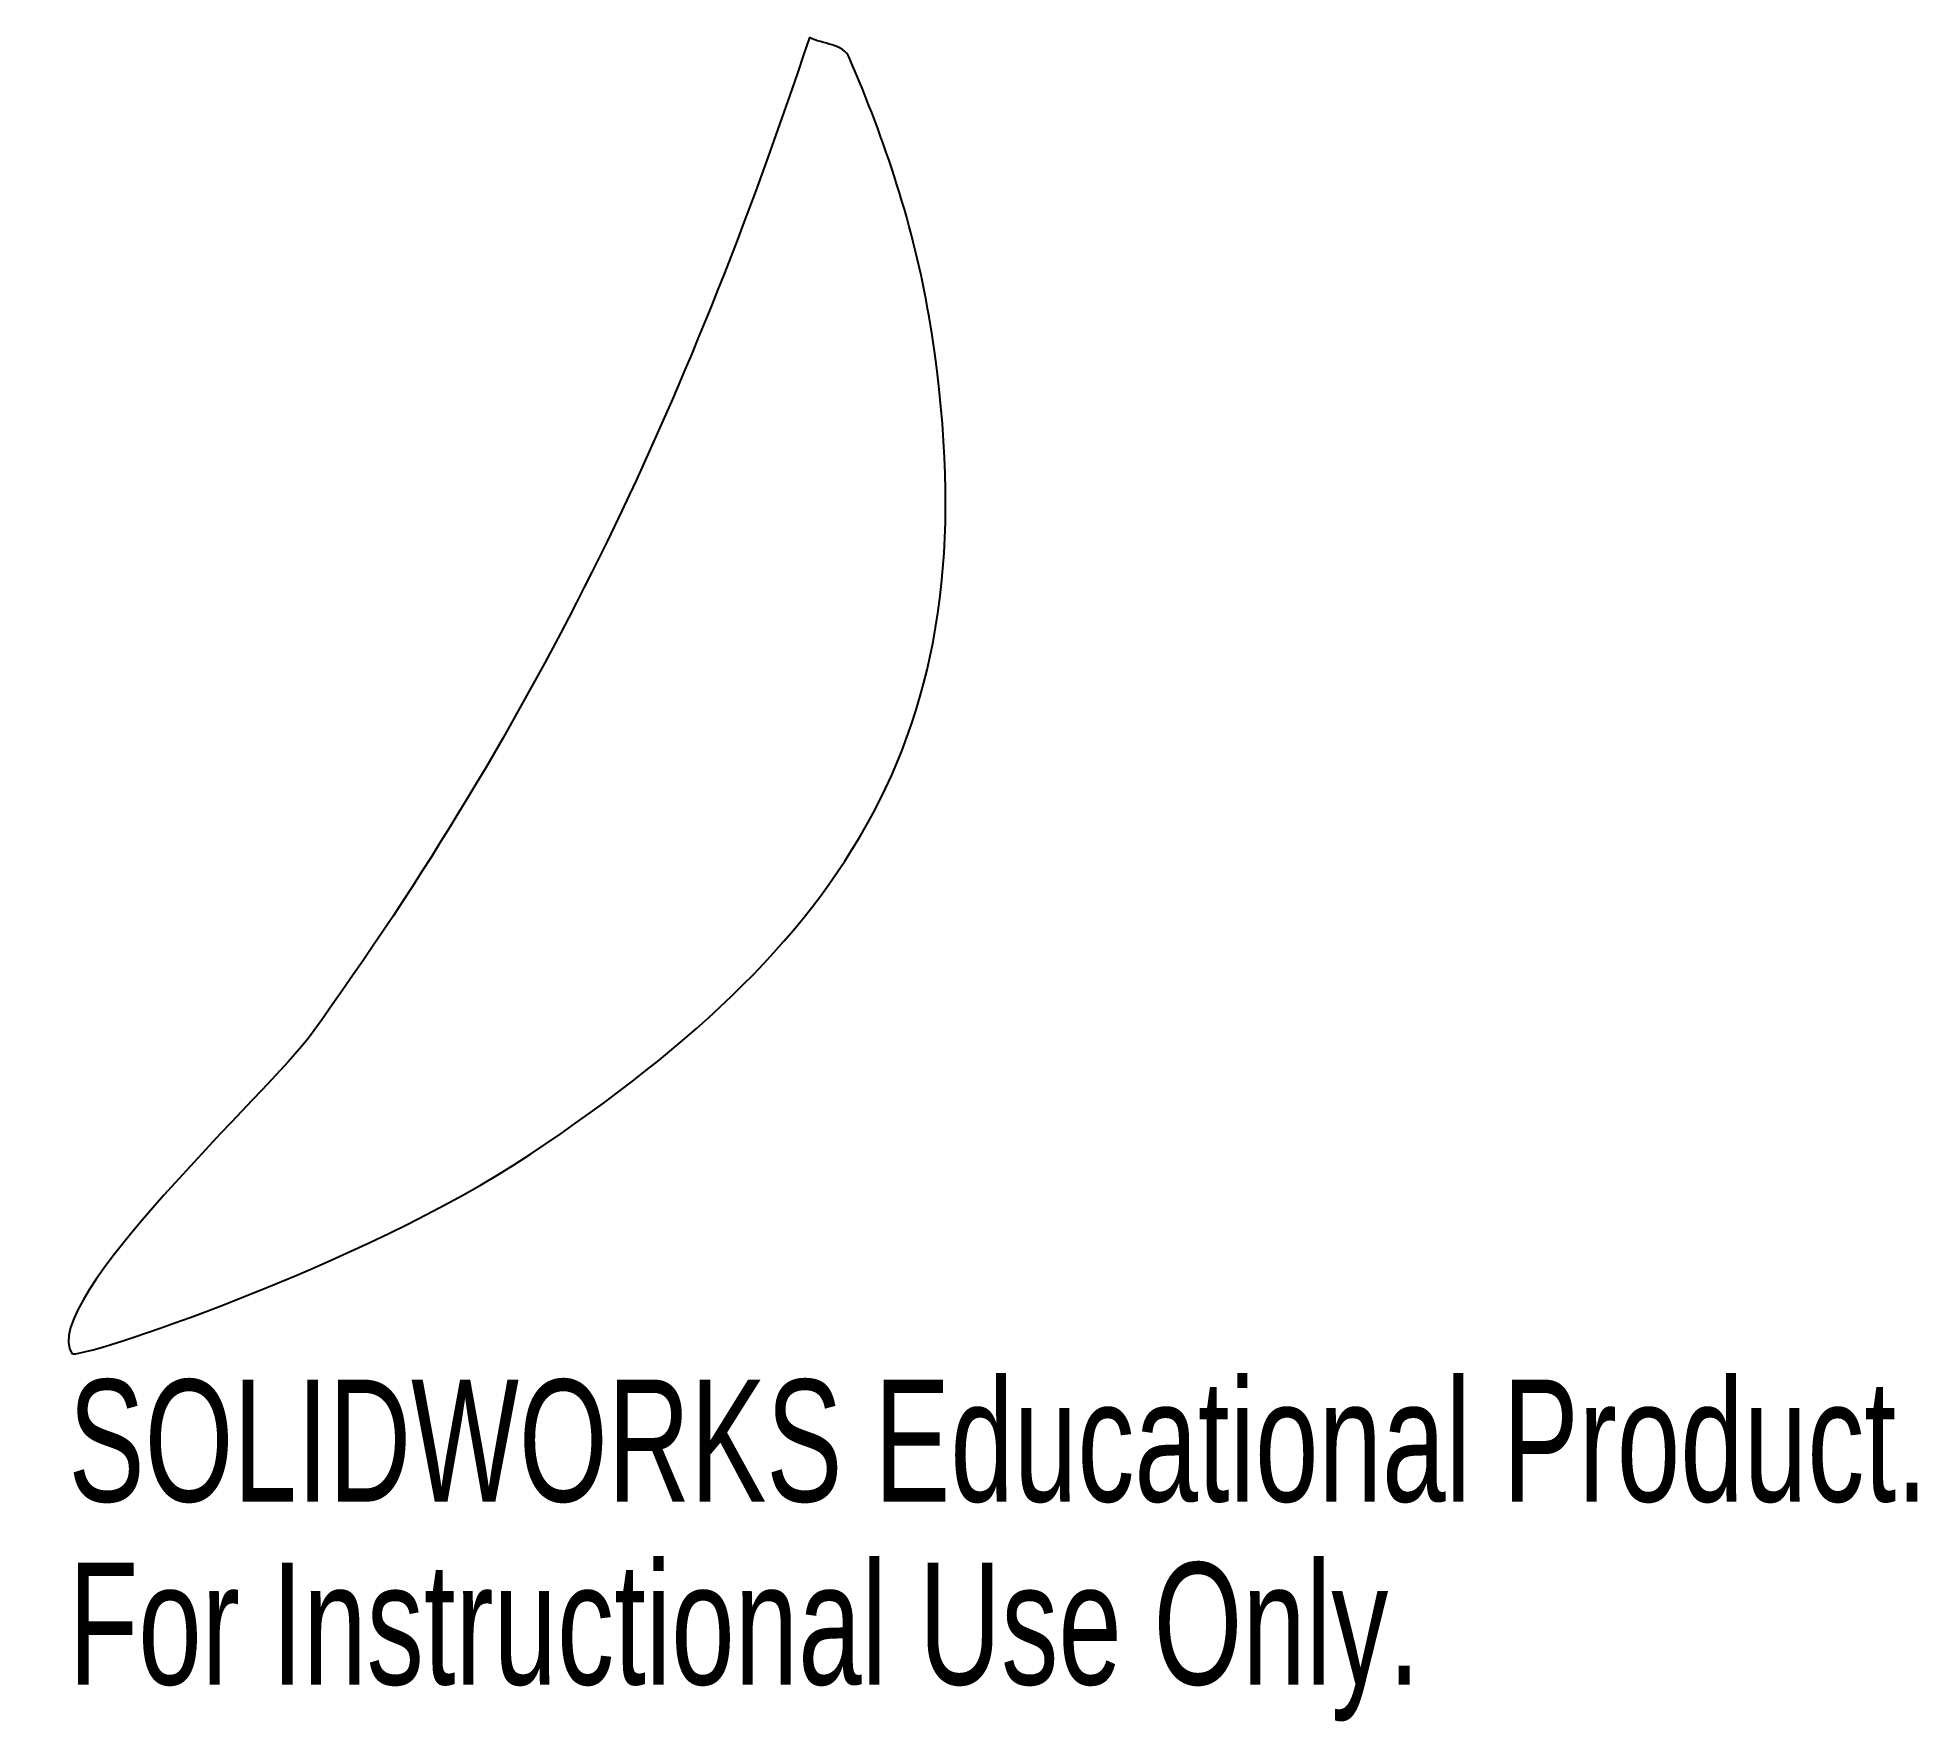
# Model space of a CAD drawing. Header units: inches. Extents: x 9.34 to 12.27, y 2.6 to 5.23.
import ezdxf

# ---------------------------------------------------------------- set-up
doc = ezdxf.new("R2010")
doc.units = ezdxf.units.IN
doc.header["$MEASUREMENT"] = 0
doc.styles.add('SLDTEXTSTYLE0', font='TXT', dxfattribs={"width": 0.7})

msp = doc.modelspace()

# ---------------------------------------------------------------- linework, layer by layer
at = {"color": 7, "linetype": 'Continuous', "lineweight": 25}
for points, knots in [([(10.5437, 5.2252), (10.3503, 4.6451), (10.123, 4.1642), (9.7661, 3.6701), (9.7047, 3.5851), (9.3395, 3.2526), (9.3929, 3.1724), (9.4001, 3.1617), (9.8475, 3.3096), (10.1083, 3.4835)], [3, 3, 3, 3, 4, 4, 4, 5, 5, 5, 6, 6, 6, 6]), ([(10.1083, 3.4835), (10.6284, 3.8302), (10.8334, 4.1714), (10.7303, 4.7898), (10.7071, 4.9289), (10.6615, 5.0645), (10.6059, 5.1941), (10.5968, 5.2154), (10.5644, 5.2148), (10.5437, 5.2252)], [0, 0, 0, 0, 1, 1, 1, 2, 2, 2, 3, 3, 3, 3])]:
    msp.add_open_spline(points, degree=3, knots=knots, dxfattribs=at)

# ---------------------------------------------------------------- texts
at = {"color": 7, "linetype": 'Continuous', "char_height": 0.1903, "attachment_point": 1, "style": 'SLDTEXTSTYLE0'}
for s, insert in [('SOLIDWORKS Educational Product.', (9.3877, 3.1319)), ('For Instructional Use Only.', (9.3877, 2.8465))]:
    msp.add_mtext(s, dxfattribs=dict(at, insert=insert))

doc.saveas('drawing.dxf')
